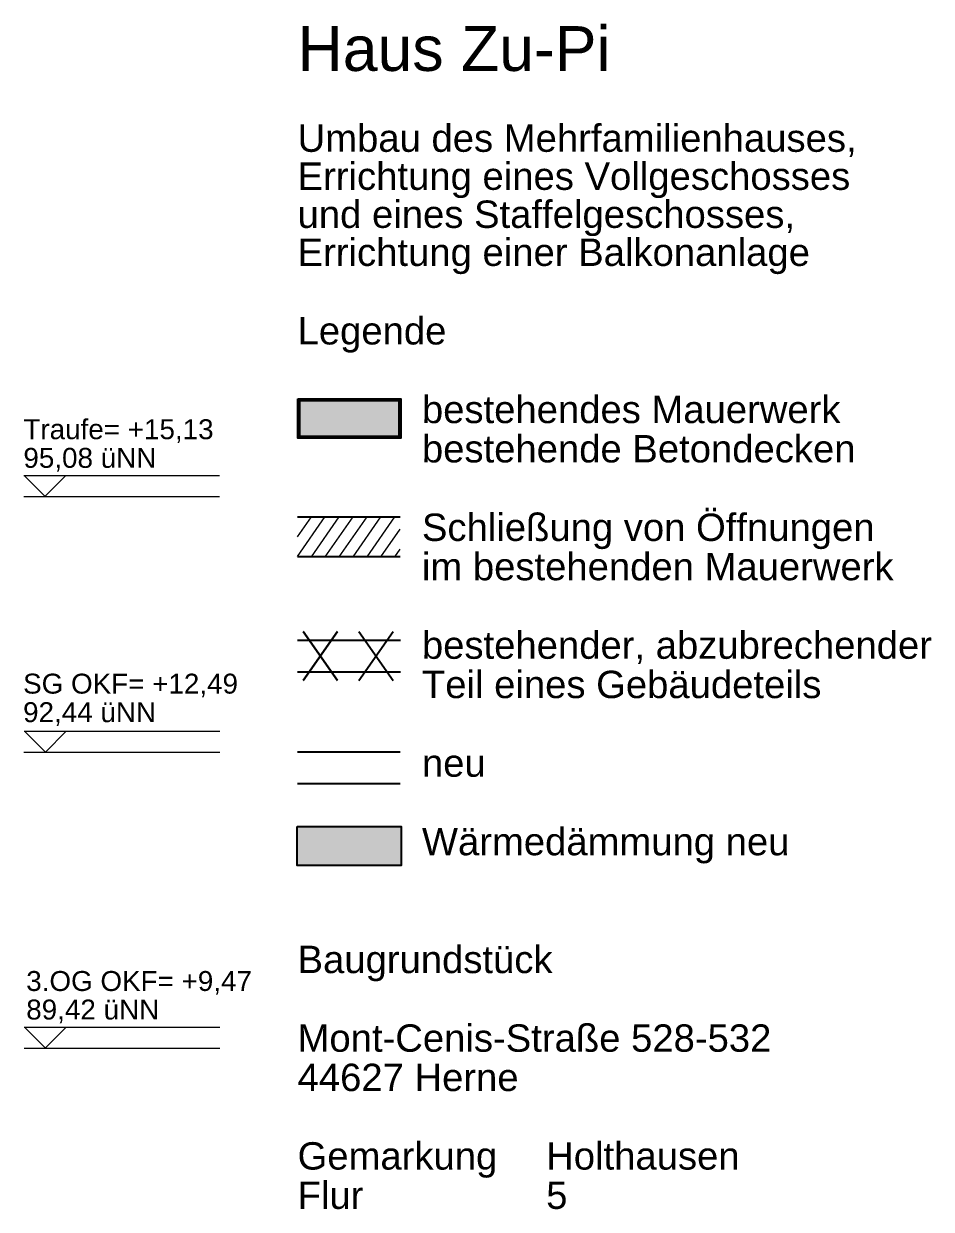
# Model space of a CAD drawing. Header units: millimetres. Extents: x 8 to 41779, y 4087 to 28530.
# Drawn here: x 32407 to 41669, y 16437 to 28530 of the extents above; entities that cross this region are included whole.
import ezdxf

# ---------------------------------------------------------------- set-up
doc = ezdxf.new("R2010")
doc.units = ezdxf.units.MM
doc.header["$LTSCALE"] = 50
for name, color, linetype in [('05_Linien_stark', 7, 'Continuous'), ('10_Text', 7, 'Continuous'), ('12_Plankopf', 140, 'Continuous')]:
    doc.layers.add(name, color=color, linetype=linetype)
doc.styles.add('PLAN', font='arial.ttf')

msp = doc.modelspace()

# ---------------------------------------------------------------- hatches: boundary and pattern name
at = {"layer": '12_Plankopf'}
for points in [[(35203, 24703), (36256, 24703), (36256, 24303), (35203, 24303)], [(35197, 20343), (36259, 20343), (36259, 19943), (35197, 19943)]]:
    msp.add_hatch(color=7, dxfattribs=at).paths.add_polyline_path(points)

# ---------------------------------------------------------------- linework, layer by layer
at = {"layer": '05_Linien_stark', "lineweight": 15}
for p, q in [((32408, 23922), (34406, 23922)), ((32626, 23709), (32413, 23922)), ((32626, 23711), (32835, 23919)), ((32407, 23709), (34406, 23709)), ((32411, 21313), (34409, 21313)), ((32629, 21100), (32415, 21313)), ((32629, 21101), (32837, 21310)), ((32410, 21100), (34409, 21100)), ((32411, 18295), (34410, 18295)), ((32629, 18082), (32416, 18295)), ((32630, 18083), (32838, 18292)), ((32411, 18082), (34409, 18082))]:
    msp.add_line(p, q, dxfattribs=at)
at = {"layer": '12_Plankopf', "lineweight": 15}
for p, q in [((35201, 23096), (35485, 23503)), ((35201, 23296), (35343, 23500)), ((35343, 23093), (35627, 23500)), ((35485, 23093), (35769, 23500)), ((35627, 23093), (35911, 23500)), ((35769, 23093), (36053, 23500)), ((35911, 23093), (36195, 23500)), ((36053, 23093), (36249, 23373)), ((36195, 23093), (36249, 23170))]:
    msp.add_line(p, q, dxfattribs=at)
at = {"layer": '12_Plankopf', "lineweight": 25}
for p, q in [((35201, 23500), (36249, 23500)), ((35201, 23096), (36249, 23096)), ((35828, 21831), (36178, 22331)), ((35828, 22331), (36178, 21831)), ((35201, 22243), (36251, 22243)), ((35201, 21920), (36251, 21920)), ((35201, 21103), (36249, 21103)), ((35201, 20780), (36249, 20780))]:
    msp.add_line(p, q, dxfattribs=at)
at = {"layer": '12_Plankopf', "lineweight": 30}
for p, q in [((35260, 21831), (35610, 22331)), ((35260, 22331), (35610, 21831))]:
    msp.add_line(p, q, dxfattribs=at)
at = {"layer": '12_Plankopf'}
for points in [[(35203, 24703), (36256, 24703), (36256, 24303), (35203, 24303)], [(35197, 20343), (36259, 20343), (36259, 19943), (35197, 19943)]]:
    msp.add_lwpolyline(points, close=True, dxfattribs=at)
at = {"layer": '12_Plankopf', "lineweight": 50}
msp.add_lwpolyline([(35214, 24692), (36245, 24692), (36245, 24314), (35214, 24314)], close=True, dxfattribs=at)
at = {"layer": '12_Plankopf', "lineweight": 18}
msp.add_lwpolyline([(35201, 20338), (36255, 20338), (36255, 19947), (35201, 19947)], close=True, dxfattribs=at)

# ---------------------------------------------------------------- texts
at = {"layer": '10_Text', "style": 'PLAN'}
for s, p in [('Traufe= +15,13', (32404, 24292)), ('95,08 üNN', (32404, 24000)), ('SG OKF= +12,49', (32401, 21697)), ('92,44 üNN', (32401, 21406)), ('3.OG OKF= +9,47', (32433, 18664)), ('89,42 üNN', (32433, 18373))]:
    msp.add_text(s, height=203.2, dxfattribs=at).set_placement(p)
at = {"layer": '12_Plankopf', "style": 'PLAN'}
for s, height, p in [('Haus Zu-Pi', 457, (35202, 28048)), ('Umbau des Mehrfamilienhauses,', 279.4, (35202, 27223)), ('Errichtung eines Vollgeschosses', 279.4, (35202, 26835)), ('und eines Staffelgeschosses,', 279.4, (35202, 26447)), ('Errichtung einer Balkonanlage', 279.4, (35202, 26059)), ('Legende', 279.3, (35202, 25258)), ('bestehendes Mauerwerk', 279.26, (36471, 24456)), ('bestehende Betondecken', 279.26, (36471, 24055)), ('Schließung von Öffnungen', 279.26, (36471, 23254)), ('im bestehenden Mauerwerk', 279.26, (36471, 22853)), ('bestehender, abzubrechender', 279.26, (36471, 22052)), ('Teil eines Gebäudeteils', 279.26, (36471, 21651)), ('neu', 279.3, (36471, 20849)), ('Wärmedämmung neu', 279.26, (36471, 20048)), ('Baugrundstück', 279.26, (35202, 18846)), ('Mont-Cenis-Straße 528-532', 279.26, (35202, 18044)), ('44627 Herne', 279.26, (35202, 17643)), ('Gemarkung', 279.3, (35202, 16842)), ('Holthausen', 279.3, (37739, 16842)), ('Flur', 279.3, (35202, 16441)), ('5', 279, (37739, 16441))]:
    msp.add_text(s, height=height, dxfattribs=at).set_placement(p)

doc.saveas('drawing.dxf')
